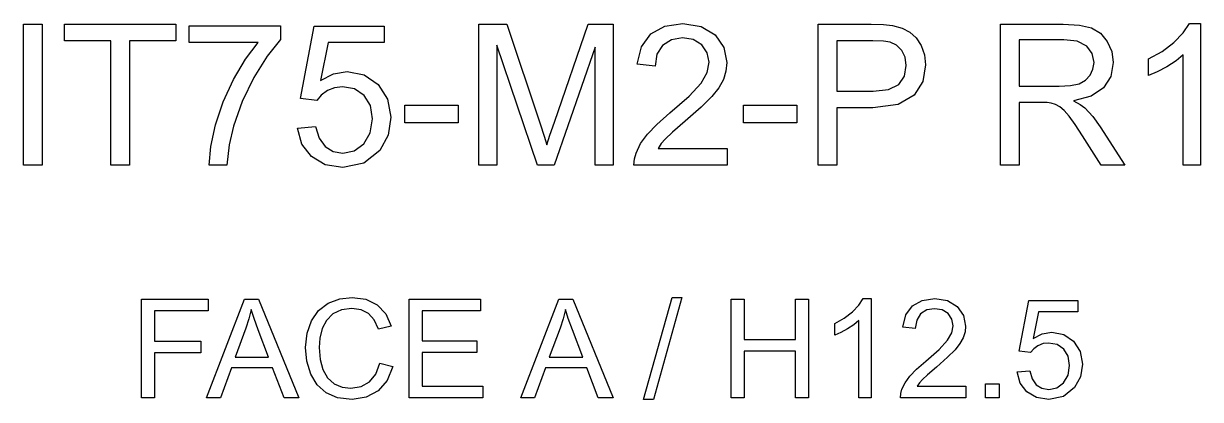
# Model space of a CAD drawing. Header units: millimetres. Extents: x 11.2 to 23.8, y 1 to 5.
import ezdxf

# ---------------------------------------------------------------- set-up
doc = ezdxf.new("R2010")
doc.units = ezdxf.units.MM
doc.layers.add('LASER', color=7, linetype='Continuous')

msp = doc.modelspace()

# ---------------------------------------------------------------- linework, layer by layer
at = {"layer": 'LASER'}
for points in [[(11.155, 3.526), (11.155, 5.044), (11.356, 5.044), (11.356, 3.526)], [(12.096, 3.526), (12.096, 4.865), (11.596, 4.865), (11.596, 5.044), (12.799, 5.044), (12.799, 4.865), (12.297, 4.865), (12.297, 3.526)], [(12.942, 4.845), (12.942, 5.024), (13.925, 5.024), (13.925, 4.879), (13.781, 4.7), (13.637, 4.469), (13.511, 4.21), (13.418, 3.943), (13.372, 3.743), (13.346, 3.526), (13.155, 3.526), (13.174, 3.724), (13.225, 3.959), (13.307, 4.208), (13.418, 4.448), (13.548, 4.665), (13.686, 4.845)], [(14.109, 3.923), (14.305, 3.94), (14.341, 3.815), (14.406, 3.725), (14.493, 3.671), (14.597, 3.653), (14.721, 3.678), (14.825, 3.754), (14.894, 3.873), (14.918, 4.024), (14.895, 4.166), (14.828, 4.275), (14.725, 4.345), (14.594, 4.368), (14.508, 4.358), (14.431, 4.327), (14.366, 4.28), (14.317, 4.221), (14.142, 4.244), (14.289, 5.023), (15.044, 5.023), (15.044, 4.845), (14.438, 4.845), (14.357, 4.437), (14.497, 4.509), (14.643, 4.532), (14.827, 4.498), (14.979, 4.395), (15.081, 4.237), (15.116, 4.04), (15.086, 3.848), (14.996, 3.684), (14.823, 3.546), (14.597, 3.5), (14.409, 3.529), (14.259, 3.616), (14.156, 3.751)], [(16.064, 3.526), (16.064, 5.044), (16.366, 5.044), (16.725, 3.969), (16.768, 3.838), (16.798, 3.744), (16.831, 3.846), (16.879, 3.988), (17.242, 5.044), (17.512, 5.044), (17.512, 3.526), (17.319, 3.526), (17.319, 4.796), (16.878, 3.526), (16.696, 3.526), (16.257, 4.818), (16.257, 3.526)], [(18.74, 3.705), (18.74, 3.526), (17.737, 3.526), (17.741, 3.592), (17.759, 3.655), (17.808, 3.757), (17.881, 3.857), (17.984, 3.964), (18.125, 4.087), (18.333, 4.269), (18.46, 4.409), (18.525, 4.524), (18.547, 4.633), (18.527, 4.735), (18.467, 4.819), (18.376, 4.877), (18.261, 4.896), (18.14, 4.875), (18.046, 4.815), (17.985, 4.719), (17.964, 4.591), (17.772, 4.611), (17.819, 4.8), (17.92, 4.938), (18.071, 5.022), (18.265, 5.05), (18.461, 5.02), (18.611, 4.929), (18.706, 4.793), (18.738, 4.629), (18.729, 4.538), (18.701, 4.449), (18.651, 4.359), (18.577, 4.264), (18.462, 4.149), (18.29, 3.997), (18.152, 3.879), (18.074, 3.806), (18.031, 3.756), (17.996, 3.705)], [(19.722, 3.526), (19.722, 5.044), (20.294, 5.044), (20.428, 5.04), (20.525, 5.029), (20.628, 5.002), (20.712, 4.958), (20.781, 4.896), (20.834, 4.812), (20.869, 4.713), (20.88, 4.605), (20.85, 4.426), (20.757, 4.277), (20.584, 4.177), (20.312, 4.143), (19.923, 4.143), (19.923, 3.526)], [(21.69, 3.526), (21.69, 5.044), (22.363, 5.044), (22.542, 5.033), (22.671, 5.003), (22.766, 4.946), (22.84, 4.858), (22.888, 4.749), (22.904, 4.63), (22.877, 4.481), (22.799, 4.357), (22.666, 4.267), (22.476, 4.216), (22.546, 4.178), (22.597, 4.141), (22.683, 4.05), (22.764, 3.939), (23.028, 3.526), (22.775, 3.526), (22.574, 3.842), (22.494, 3.962), (22.429, 4.051), (22.375, 4.112), (22.327, 4.152), (22.282, 4.177), (22.236, 4.193), (22.191, 4.198), (22.124, 4.2), (21.891, 4.2), (21.891, 3.526)], [(23.845, 3.526), (23.658, 3.526), (23.658, 4.713), (23.581, 4.649), (23.482, 4.585), (23.378, 4.529), (23.286, 4.489), (23.286, 4.669), (23.432, 4.75), (23.559, 4.847), (23.659, 4.95), (23.725, 5.05), (23.845, 5.05)], [(19.923, 4.322), (20.315, 4.322), (20.481, 4.34), (20.592, 4.395), (20.653, 4.482), (20.673, 4.599), (20.661, 4.687), (20.625, 4.761), (20.569, 4.818), (20.498, 4.851), (20.426, 4.861), (20.311, 4.865), (19.923, 4.865)], [(21.891, 4.374), (22.323, 4.374), (22.445, 4.381), (22.538, 4.402), (22.606, 4.439), (22.656, 4.493), (22.686, 4.559), (22.697, 4.63), (22.677, 4.728), (22.618, 4.806), (22.517, 4.859), (22.371, 4.876), (21.891, 4.876)], [(15.268, 3.981), (15.268, 4.169), (15.84, 4.169), (15.84, 3.981)], [(18.919, 3.981), (18.919, 4.169), (19.492, 4.169), (19.492, 3.981)], [(12.428, 1.018), (12.428, 2.082), (13.145, 2.082), (13.145, 1.956), (12.568, 1.956), (12.568, 1.627), (13.068, 1.627), (13.068, 1.501), (12.568, 1.501), (12.568, 1.018)], [(13.129, 1.018), (13.538, 2.082), (13.689, 2.082), (14.125, 1.018), (13.965, 1.018), (13.84, 1.34), (13.396, 1.34), (13.279, 1.018)], [(14.997, 1.391), (15.137, 1.356), (15.075, 1.203), (14.978, 1.091), (14.85, 1.023), (14.697, 1), (14.541, 1.017), (14.417, 1.07), (14.322, 1.156), (14.253, 1.273), (14.211, 1.411), (14.197, 1.558), (14.213, 1.714), (14.26, 1.848), (14.337, 1.957), (14.441, 2.036), (14.564, 2.084), (14.699, 2.1), (14.846, 2.08), (14.967, 2.019), (15.06, 1.921), (15.119, 1.79), (14.981, 1.757), (14.935, 1.858), (14.873, 1.927), (14.794, 1.966), (14.696, 1.98), (14.584, 1.965), (14.491, 1.921), (14.421, 1.852), (14.375, 1.763), (14.35, 1.662), (14.342, 1.559), (14.352, 1.432), (14.381, 1.322), (14.432, 1.233), (14.504, 1.17), (14.591, 1.133), (14.685, 1.121), (14.794, 1.138), (14.885, 1.189), (14.954, 1.273)], [(15.314, 1.018), (15.314, 2.082), (16.083, 2.082), (16.083, 1.956), (15.455, 1.956), (15.455, 1.631), (16.043, 1.631), (16.043, 1.506), (15.455, 1.506), (15.455, 1.144), (16.108, 1.144), (16.108, 1.018)], [(16.516, 1.018), (16.925, 2.082), (17.076, 2.082), (17.512, 1.018), (17.351, 1.018), (17.227, 1.34), (16.783, 1.34), (16.666, 1.018)], [(17.841, 1), (18.149, 2.1), (18.253, 2.1), (17.946, 1)], [(18.785, 1.018), (18.785, 2.082), (18.926, 2.082), (18.926, 1.645), (19.479, 1.645), (19.479, 2.082), (19.62, 2.082), (19.62, 1.018), (19.479, 1.018), (19.479, 1.519), (18.926, 1.519), (18.926, 1.018)], [(20.293, 1.018), (20.163, 1.018), (20.163, 1.85), (20.108, 1.805), (20.039, 1.761), (19.966, 1.721), (19.901, 1.693), (19.901, 1.819), (20.004, 1.876), (20.093, 1.944), (20.163, 2.016), (20.209, 2.086), (20.293, 2.086)], [(21.314, 1.144), (21.314, 1.018), (20.611, 1.018), (20.614, 1.064), (20.626, 1.109), (20.661, 1.18), (20.712, 1.25), (20.784, 1.325), (20.883, 1.411), (21.029, 1.539), (21.118, 1.637), (21.163, 1.718), (21.179, 1.794), (21.165, 1.865), (21.123, 1.925), (21.059, 1.965), (20.978, 1.978), (20.893, 1.964), (20.827, 1.921), (20.785, 1.854), (20.77, 1.765), (20.636, 1.779), (20.668, 1.911), (20.739, 2.008), (20.845, 2.067), (20.981, 2.086), (21.118, 2.065), (21.223, 2.001), (21.29, 1.906), (21.313, 1.791), (21.306, 1.728), (21.287, 1.665), (21.252, 1.602), (21.2, 1.535), (21.119, 1.455), (20.999, 1.348), (20.902, 1.265), (20.847, 1.214), (20.817, 1.179), (20.792, 1.144)], [(21.867, 1.297), (22.004, 1.308), (22.03, 1.221), (22.075, 1.158), (22.136, 1.12), (22.209, 1.107), (22.296, 1.125), (22.368, 1.178), (22.417, 1.261), (22.434, 1.367), (22.418, 1.467), (22.371, 1.543), (22.299, 1.592), (22.207, 1.608), (22.147, 1.601), (22.093, 1.579), (22.047, 1.547), (22.013, 1.505), (21.89, 1.521), (21.993, 2.067), (22.522, 2.067), (22.522, 1.943), (22.098, 1.943), (22.041, 1.657), (22.139, 1.707), (22.241, 1.724), (22.37, 1.699), (22.476, 1.627), (22.548, 1.517), (22.572, 1.379), (22.551, 1.244), (22.488, 1.129), (22.367, 1.032), (22.209, 1), (22.077, 1.02), (21.972, 1.081), (21.9, 1.176)], [(13.436, 1.455), (13.797, 1.455), (13.686, 1.75), (13.642, 1.872), (13.611, 1.97), (13.586, 1.868), (13.553, 1.767)], [(16.823, 1.455), (17.184, 1.455), (17.073, 1.75), (17.029, 1.872), (16.997, 1.97), (16.973, 1.868), (16.94, 1.767)], [(21.527, 1.018), (21.527, 1.167), (21.676, 1.167), (21.676, 1.018)]]:
    msp.add_lwpolyline(points, close=True, dxfattribs=at)

doc.saveas('drawing.dxf')
